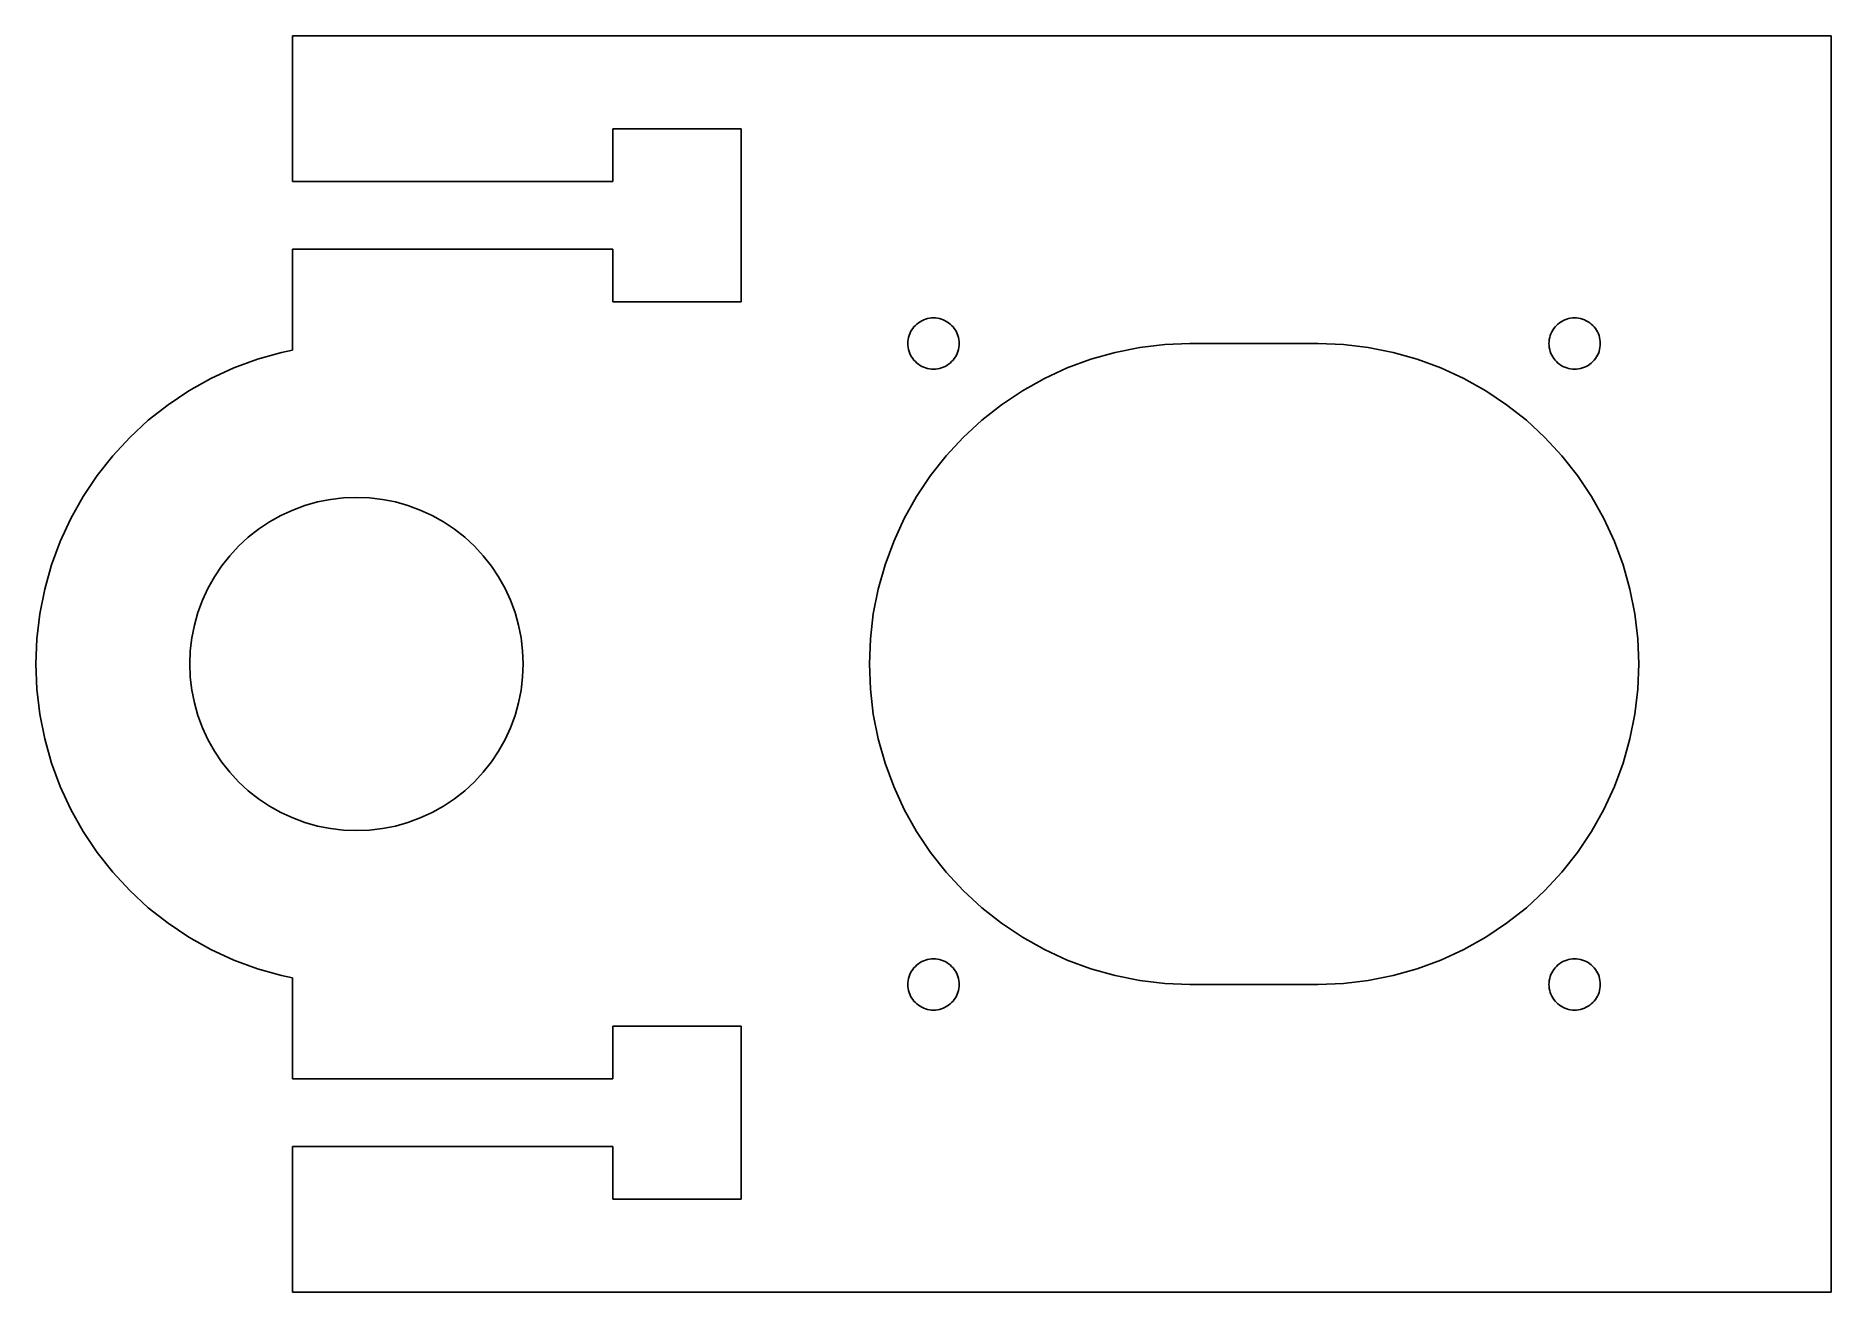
# Model space of a CAD drawing. Header units: metres. Extents: x -25 to 115, y -49 to 49.
import ezdxf

# ---------------------------------------------------------------- set-up
doc = ezdxf.new("R2010")
doc.units = ezdxf.units.M

msp = doc.modelspace()

# ---------------------------------------------------------------- linework, layer by layer
for p, q in [((115, 49), (-5, 49)), ((-5, 49), (-5, 37.6428)), ((115, -49), (115, 49)), ((20, 37.6428), (20, 41.75)), ((20, 41.75), (30, 41.75)), ((30, 41.75), (30, 28.25)), ((-5, 37.6428), (20, 37.6428)), ((20, 32.3572), (-5, 32.3572)), ((-5, 32.3572), (-5, 24.4756)), ((20, 28.25), (20, 32.3572)), ((30, 28.25), (20, 28.25)), ((43.7011, 26.5208), (43.8244, 26.618)), ((43.8244, 26.618), (43.955, 26.7053)), ((43.955, 26.7053), (44.092, 26.782)), ((44.092, 26.782), (44.2346, 26.8478)), ((44.2346, 26.8478), (44.382, 26.9021)), ((44.382, 26.9021), (44.5331, 26.9447)), ((44.5331, 26.9447), (44.6871, 26.9754)), ((44.6871, 26.9754), (44.8431, 26.9938)), ((44.8431, 26.9938), (45, 27)), ((45, 27), (45.1569, 26.9938)), ((45.1569, 26.9938), (45.3129, 26.9754)), ((45.3129, 26.9754), (45.4669, 26.9447)), ((45.4669, 26.9447), (45.618, 26.9021)), ((45.618, 26.9021), (45.7654, 26.8478)), ((45.7654, 26.8478), (45.908, 26.782)), ((45.908, 26.782), (46.045, 26.7053)), ((46.045, 26.7053), (46.1756, 26.618)), ((46.1756, 26.618), (46.2989, 26.5208)), ((93.7011, 26.5208), (93.8244, 26.618)), ((93.8244, 26.618), (93.955, 26.7053)), ((93.955, 26.7053), (94.092, 26.782)), ((94.092, 26.782), (94.2346, 26.8478)), ((94.2346, 26.8478), (94.382, 26.9021)), ((94.382, 26.9021), (94.5331, 26.9447)), ((94.5331, 26.9447), (94.6871, 26.9754)), ((94.6871, 26.9754), (94.8431, 26.9938)), ((94.8431, 26.9938), (95, 27)), ((95, 27), (95.1569, 26.9938)), ((95.1569, 26.9938), (95.3129, 26.9754)), ((95.3129, 26.9754), (95.4669, 26.9447)), ((95.4669, 26.9447), (95.618, 26.9021)), ((95.618, 26.9021), (95.7654, 26.8478)), ((95.7654, 26.8478), (95.908, 26.782)), ((95.908, 26.782), (96.045, 26.7053)), ((96.045, 26.7053), (96.1756, 26.618)), ((96.1756, 26.618), (96.2989, 26.5208)), ((43.0062, 25.1569), (43.0246, 25.3129)), ((43.0246, 25.3129), (43.0553, 25.4669)), ((43.0553, 25.4669), (43.0979, 25.618)), ((43.0979, 25.618), (43.1522, 25.7654)), ((43.1522, 25.7654), (43.218, 25.908)), ((43.218, 25.908), (43.2947, 26.045)), ((43.2947, 26.045), (43.382, 26.1756)), ((43.382, 26.1756), (43.4792, 26.2989)), ((43.4792, 26.2989), (43.5858, 26.4142)), ((43.5858, 26.4142), (43.7011, 26.5208)), ((46.2989, 26.5208), (46.4142, 26.4142)), ((46.4142, 26.4142), (46.5208, 26.2989)), ((46.5208, 26.2989), (46.618, 26.1756)), ((46.618, 26.1756), (46.7053, 26.045)), ((46.7053, 26.045), (46.782, 25.908)), ((46.782, 25.908), (46.8478, 25.7654)), ((46.8478, 25.7654), (46.9021, 25.618)), ((46.9021, 25.618), (46.9447, 25.4669)), ((46.9447, 25.4669), (46.9754, 25.3129)), ((46.9754, 25.3129), (46.9938, 25.1569)), ((93.0062, 25.1569), (93.0246, 25.3129)), ((93.0246, 25.3129), (93.0553, 25.4669)), ((93.0553, 25.4669), (93.0979, 25.618)), ((93.0979, 25.618), (93.1522, 25.7654)), ((93.1522, 25.7654), (93.218, 25.908)), ((93.218, 25.908), (93.2947, 26.045)), ((93.2947, 26.045), (93.382, 26.1756)), ((93.382, 26.1756), (93.4792, 26.2989)), ((93.4792, 26.2989), (93.5858, 26.4142)), ((93.5858, 26.4142), (93.7011, 26.5208)), ((96.2989, 26.5208), (96.4142, 26.4142)), ((96.4142, 26.4142), (96.5208, 26.2989)), ((96.5208, 26.2989), (96.618, 26.1756)), ((96.618, 26.1756), (96.7053, 26.045)), ((96.7053, 26.045), (96.782, 25.908)), ((96.782, 25.908), (96.8478, 25.7654)), ((96.8478, 25.7654), (96.9021, 25.618)), ((96.9021, 25.618), (96.9447, 25.4669)), ((96.9447, 25.4669), (96.9754, 25.3129)), ((96.9754, 25.3129), (96.9938, 25.1569)), ((-5.83613, 24.3092), (-7.72542, 23.7764)), ((-5, 24.4756), (-5.83613, 24.3092)), ((43, 25), (43.0062, 25.1569)), ((43.0062, 24.8431), (43, 25)), ((43.0246, 24.6871), (43.0062, 24.8431)), ((43.0553, 24.5331), (43.0246, 24.6871)), ((43.0979, 24.382), (43.0553, 24.5331)), ((43.1522, 24.2346), (43.0979, 24.382)), ((43.218, 24.092), (43.1522, 24.2346)), ((43.2947, 23.955), (43.218, 24.092)), ((43.382, 23.8244), (43.2947, 23.955)), ((43.4792, 23.7011), (43.382, 23.8244)), ((46.618, 23.8244), (46.5208, 23.7011)), ((46.7053, 23.955), (46.618, 23.8244)), ((46.782, 24.092), (46.7053, 23.955)), ((46.8478, 24.2346), (46.782, 24.092)), ((46.9021, 24.382), (46.8478, 24.2346)), ((46.9447, 24.5331), (46.9021, 24.382)), ((46.9754, 24.6871), (46.9447, 24.5331)), ((46.9938, 24.8431), (46.9754, 24.6871)), ((46.9938, 25.1569), (47, 25)), ((47, 25), (46.9938, 24.8431)), ((57.2746, 23.7764), (59.1639, 24.3092)), ((59.1639, 24.3092), (61.0891, 24.6922)), ((61.0891, 24.6922), (63.0385, 24.9229)), ((63.0385, 24.9229), (65, 25)), ((65, 25), (75, 25)), ((75, 25), (76.9615, 24.9229)), ((76.9615, 24.9229), (78.9109, 24.6922)), ((78.9109, 24.6922), (80.8361, 24.3092)), ((80.8361, 24.3092), (82.7254, 23.7764)), ((93, 25), (93.0062, 25.1569)), ((93.0062, 24.8431), (93, 25)), ((93.0246, 24.6871), (93.0062, 24.8431)), ((93.0553, 24.5331), (93.0246, 24.6871)), ((93.0979, 24.382), (93.0553, 24.5331)), ((93.1522, 24.2346), (93.0979, 24.382)), ((93.218, 24.092), (93.1522, 24.2346)), ((93.2947, 23.955), (93.218, 24.092)), ((93.382, 23.8244), (93.2947, 23.955)), ((93.4792, 23.7011), (93.382, 23.8244)), ((96.618, 23.8244), (96.5208, 23.7011)), ((96.7053, 23.955), (96.618, 23.8244)), ((96.782, 24.092), (96.7053, 23.955)), ((96.8478, 24.2346), (96.782, 24.092)), ((96.9021, 24.382), (96.8478, 24.2346)), ((96.9447, 24.5331), (96.9021, 24.382)), ((96.9754, 24.6871), (96.9447, 24.5331)), ((96.9938, 24.8431), (96.9754, 24.6871)), ((96.9938, 25.1569), (97, 25)), ((97, 25), (96.9938, 24.8431)), ((-9.56709, 23.097), (-11.3498, 22.2752)), ((-7.72542, 23.7764), (-9.56709, 23.097)), ((43.5858, 23.5858), (43.4792, 23.7011)), ((43.7011, 23.4792), (43.5858, 23.5858)), ((43.8244, 23.382), (43.7011, 23.4792)), ((43.955, 23.2947), (43.8244, 23.382)), ((44.092, 23.218), (43.955, 23.2947)), ((44.2346, 23.1522), (44.092, 23.218)), ((44.382, 23.0979), (44.2346, 23.1522)), ((44.5331, 23.0553), (44.382, 23.0979)), ((44.6871, 23.0246), (44.5331, 23.0553)), ((44.8431, 23.0062), (44.6871, 23.0246)), ((45, 23), (44.8431, 23.0062)), ((45.1569, 23.0062), (45, 23)), ((45.3129, 23.0246), (45.1569, 23.0062)), ((45.4669, 23.0553), (45.3129, 23.0246)), ((45.618, 23.0979), (45.4669, 23.0553)), ((45.7654, 23.1522), (45.618, 23.0979)), ((45.908, 23.218), (45.7654, 23.1522)), ((46.045, 23.2947), (45.908, 23.218)), ((46.1756, 23.382), (46.045, 23.2947)), ((46.2989, 23.4792), (46.1756, 23.382)), ((46.4142, 23.5858), (46.2989, 23.4792)), ((46.5208, 23.7011), (46.4142, 23.5858)), ((53.6502, 22.2752), (55.4329, 23.097)), ((55.4329, 23.097), (57.2746, 23.7764)), ((82.7254, 23.7764), (84.5671, 23.097)), ((84.5671, 23.097), (86.3498, 22.2752)), ((93.5858, 23.5858), (93.4792, 23.7011)), ((93.7011, 23.4792), (93.5858, 23.5858)), ((93.8244, 23.382), (93.7011, 23.4792)), ((93.955, 23.2947), (93.8244, 23.382)), ((94.092, 23.218), (93.955, 23.2947)), ((94.2346, 23.1522), (94.092, 23.218)), ((94.382, 23.0979), (94.2346, 23.1522)), ((94.5331, 23.0553), (94.382, 23.0979)), ((94.6871, 23.0246), (94.5331, 23.0553)), ((94.8431, 23.0062), (94.6871, 23.0246)), ((95, 23), (94.8431, 23.0062)), ((95.1569, 23.0062), (95, 23)), ((95.3129, 23.0246), (95.1569, 23.0062)), ((95.4669, 23.0553), (95.3129, 23.0246)), ((95.618, 23.0979), (95.4669, 23.0553)), ((95.7654, 23.1522), (95.618, 23.0979)), ((95.908, 23.218), (95.7654, 23.1522)), ((96.045, 23.2947), (95.908, 23.218)), ((96.1756, 23.382), (96.045, 23.2947)), ((96.2989, 23.4792), (96.1756, 23.382)), ((96.4142, 23.5858), (96.2989, 23.4792)), ((96.5208, 23.7011), (96.4142, 23.5858)), ((-13.0625, 21.316), (-14.6946, 20.2254)), ((-11.3498, 22.2752), (-13.0625, 21.316)), ((50.3054, 20.2254), (51.9375, 21.316)), ((51.9375, 21.316), (53.6502, 22.2752)), ((86.3498, 22.2752), (88.0625, 21.316)), ((88.0625, 21.316), (89.6946, 20.2254)), ((-14.6946, 20.2254), (-16.2362, 19.0101)), ((48.7638, 19.0101), (50.3054, 20.2254)), ((89.6946, 20.2254), (91.2362, 19.0101)), ((-16.2362, 19.0101), (-17.6777, 17.6777)), ((47.3223, 17.6777), (48.7638, 19.0101)), ((91.2362, 19.0101), (92.6777, 17.6777)), ((-17.6777, 17.6777), (-19.0101, 16.2362)), ((45.9899, 16.2362), (47.3223, 17.6777)), ((92.6777, 17.6777), (94.0101, 16.2362)), ((-19.0101, 16.2362), (-20.2254, 14.6946)), ((44.7746, 14.6946), (45.9899, 16.2362)), ((94.0101, 16.2362), (95.2254, 14.6946)), ((-20.2254, 14.6946), (-21.316, 13.0625)), ((43.684, 13.0625), (44.7746, 14.6946)), ((95.2254, 14.6946), (96.316, 13.0625)), ((-21.316, 13.0625), (-22.2752, 11.3498)), ((-4.01722, 12.3637), (-3.03479, 12.6408)), ((-3.03479, 12.6408), (-2.03365, 12.8399)), ((-2.03365, 12.8399), (-1.01997, 12.9599)), ((-1.01997, 12.9599), (0, 13)), ((0, 13), (1.01997, 12.9599)), ((1.01997, 12.9599), (2.03365, 12.8399)), ((2.03365, 12.8399), (3.03479, 12.6408)), ((3.03479, 12.6408), (4.01722, 12.3637)), ((42.7248, 11.3498), (43.684, 13.0625)), ((96.316, 13.0625), (97.2752, 11.3498)), ((-22.2752, 11.3498), (-23.097, 9.56709)), ((-6.79248, 11.0843), (-5.90188, 11.5831)), ((-5.90188, 11.5831), (-4.97488, 12.0104)), ((-4.97488, 12.0104), (-4.01722, 12.3637)), ((4.01722, 12.3637), (4.97488, 12.0104)), ((4.97488, 12.0104), (5.90188, 11.5831)), ((5.90188, 11.5831), (6.79248, 11.0843)), ((41.903, 9.56709), (42.7248, 11.3498)), ((97.2752, 11.3498), (98.097, 9.56709)), ((-9.19239, 9.19239), (-8.44282, 9.88528)), ((-8.44282, 9.88528), (-7.64121, 10.5172)), ((-7.64121, 10.5172), (-6.79248, 11.0843)), ((6.79248, 11.0843), (7.64121, 10.5172)), ((7.64121, 10.5172), (8.44282, 9.88528)), ((8.44282, 9.88528), (9.19239, 9.19239)), ((-23.097, 9.56709), (-23.7764, 7.72542)), ((-10.5172, 7.64121), (-9.88528, 8.44282)), ((-9.88528, 8.44282), (-9.19239, 9.19239)), ((9.19239, 9.19239), (9.88528, 8.44282)), ((9.88528, 8.44282), (10.5172, 7.64121)), ((41.2236, 7.72542), (41.903, 9.56709)), ((98.097, 9.56709), (98.7764, 7.72542)), ((-23.7764, 7.72542), (-24.3092, 5.83613)), ((-11.0843, 6.79248), (-10.5172, 7.64121)), ((10.5172, 7.64121), (11.0843, 6.79248)), ((40.6908, 5.83613), (41.2236, 7.72542)), ((98.7764, 7.72542), (99.3092, 5.83613)), ((-24.3092, 5.83613), (-24.6922, 3.91086)), ((-12.0104, 4.97488), (-11.5831, 5.90188)), ((-11.5831, 5.90188), (-11.0843, 6.79248)), ((11.0843, 6.79248), (11.5831, 5.90188)), ((11.5831, 5.90188), (12.0104, 4.97488)), ((40.3078, 3.91086), (40.6908, 5.83613)), ((99.3092, 5.83613), (99.6922, 3.91086)), ((-12.3637, 4.01722), (-12.0104, 4.97488)), ((12.0104, 4.97488), (12.3637, 4.01722)), ((-24.6922, 3.91086), (-24.9229, 1.96148)), ((-12.8399, 2.03365), (-12.6408, 3.03479)), ((-12.6408, 3.03479), (-12.3637, 4.01722)), ((12.3637, 4.01722), (12.6408, 3.03479)), ((12.6408, 3.03479), (12.8399, 2.03365)), ((40.0771, 1.96148), (40.3078, 3.91086)), ((99.6922, 3.91086), (99.9229, 1.96148)), ((-24.9229, 1.96148), (-25, 0)), ((-12.9599, 1.01997), (-12.8399, 2.03365)), ((12.8399, 2.03365), (12.9599, 1.01997)), ((40, 0), (40.0771, 1.96148)), ((99.9229, 1.96148), (100, 0)), ((-25, 0), (-24.9229, -1.96148)), ((-13, 0), (-12.9599, 1.01997)), ((-12.9599, -1.01997), (-13, 0)), ((12.9599, 1.01997), (13, 0)), ((13, 0), (12.9599, -1.01997)), ((40.0771, -1.96148), (40, 0)), ((100, 0), (99.9229, -1.96148)), ((-12.8399, -2.03365), (-12.9599, -1.01997)), ((12.9599, -1.01997), (12.8399, -2.03365)), ((-24.9229, -1.96148), (-24.6922, -3.91086)), ((-12.6408, -3.03479), (-12.8399, -2.03365)), ((12.8399, -2.03365), (12.6408, -3.03479)), ((40.3078, -3.91086), (40.0771, -1.96148)), ((99.9229, -1.96148), (99.6922, -3.91086)), ((-24.6922, -3.91086), (-24.3092, -5.83613)), ((-12.3637, -4.01722), (-12.6408, -3.03479)), ((-12.0104, -4.97488), (-12.3637, -4.01722)), ((12.3637, -4.01722), (12.0104, -4.97488)), ((12.6408, -3.03479), (12.3637, -4.01722)), ((40.6908, -5.83613), (40.3078, -3.91086)), ((99.6922, -3.91086), (99.3092, -5.83613)), ((-11.5831, -5.90188), (-12.0104, -4.97488)), ((12.0104, -4.97488), (11.5831, -5.90188)), ((-24.3092, -5.83613), (-23.7764, -7.72542)), ((-11.0843, -6.79248), (-11.5831, -5.90188)), ((-10.5172, -7.64121), (-11.0843, -6.79248)), ((11.0843, -6.79248), (10.5172, -7.64121)), ((11.5831, -5.90188), (11.0843, -6.79248)), ((41.2236, -7.72542), (40.6908, -5.83613)), ((99.3092, -5.83613), (98.7764, -7.72542)), ((-23.7764, -7.72542), (-23.097, -9.56709)), ((-9.88528, -8.44282), (-10.5172, -7.64121)), ((10.5172, -7.64121), (9.88528, -8.44282)), ((41.903, -9.56709), (41.2236, -7.72542)), ((98.7764, -7.72542), (98.097, -9.56709)), ((-23.097, -9.56709), (-22.2752, -11.3498)), ((-9.19239, -9.19239), (-9.88528, -8.44282)), ((-8.44282, -9.88528), (-9.19239, -9.19239)), ((9.19239, -9.19239), (8.44282, -9.88528)), ((9.88528, -8.44282), (9.19239, -9.19239)), ((42.7248, -11.3498), (41.903, -9.56709)), ((98.097, -9.56709), (97.2752, -11.3498)), ((-7.64121, -10.5172), (-8.44282, -9.88528)), ((-6.79248, -11.0843), (-7.64121, -10.5172)), ((-5.90188, -11.5831), (-6.79248, -11.0843)), ((6.79248, -11.0843), (5.90188, -11.5831)), ((7.64121, -10.5172), (6.79248, -11.0843)), ((8.44282, -9.88528), (7.64121, -10.5172)), ((-22.2752, -11.3498), (-21.316, -13.0625)), ((-4.97488, -12.0104), (-5.90188, -11.5831)), ((-4.01722, -12.3637), (-4.97488, -12.0104)), ((-3.03479, -12.6408), (-4.01722, -12.3637)), ((4.01722, -12.3637), (3.03479, -12.6408)), ((4.97488, -12.0104), (4.01722, -12.3637)), ((5.90188, -11.5831), (4.97488, -12.0104)), ((43.684, -13.0625), (42.7248, -11.3498)), ((97.2752, -11.3498), (96.316, -13.0625)), ((-21.316, -13.0625), (-20.2254, -14.6946)), ((-2.03365, -12.8399), (-3.03479, -12.6408)), ((-1.01997, -12.9599), (-2.03365, -12.8399)), ((0, -13), (-1.01997, -12.9599)), ((1.01997, -12.9599), (0, -13)), ((2.03365, -12.8399), (1.01997, -12.9599)), ((3.03479, -12.6408), (2.03365, -12.8399)), ((44.7746, -14.6946), (43.684, -13.0625)), ((96.316, -13.0625), (95.2254, -14.6946)), ((-20.2254, -14.6946), (-19.0101, -16.2362)), ((45.9899, -16.2362), (44.7746, -14.6946)), ((95.2254, -14.6946), (94.0101, -16.2362)), ((-19.0101, -16.2362), (-17.6777, -17.6777)), ((47.3223, -17.6777), (45.9899, -16.2362)), ((94.0101, -16.2362), (92.6777, -17.6777)), ((-17.6777, -17.6777), (-16.2362, -19.0101)), ((48.7638, -19.0101), (47.3223, -17.6777)), ((92.6777, -17.6777), (91.2362, -19.0101)), ((-16.2362, -19.0101), (-14.6946, -20.2254)), ((50.3054, -20.2254), (48.7638, -19.0101)), ((91.2362, -19.0101), (89.6946, -20.2254)), ((-14.6946, -20.2254), (-13.0625, -21.316)), ((51.9375, -21.316), (50.3054, -20.2254)), ((89.6946, -20.2254), (88.0625, -21.316)), ((-13.0625, -21.316), (-11.3498, -22.2752)), ((-11.3498, -22.2752), (-9.56709, -23.097)), ((53.6502, -22.2752), (51.9375, -21.316)), ((55.4329, -23.097), (53.6502, -22.2752)), ((86.3498, -22.2752), (84.5671, -23.097)), ((88.0625, -21.316), (86.3498, -22.2752)), ((-9.56709, -23.097), (-7.72542, -23.7764)), ((-7.72542, -23.7764), (-5.83613, -24.3092)), ((43.382, -23.8244), (43.4792, -23.7011)), ((43.4792, -23.7011), (43.5858, -23.5858)), ((43.5858, -23.5858), (43.7011, -23.4792)), ((43.7011, -23.4792), (43.8244, -23.382)), ((43.8244, -23.382), (43.955, -23.2947)), ((43.955, -23.2947), (44.092, -23.218)), ((44.092, -23.218), (44.2346, -23.1522)), ((44.2346, -23.1522), (44.382, -23.0979)), ((44.382, -23.0979), (44.5331, -23.0553)), ((44.5331, -23.0553), (44.6871, -23.0246)), ((44.6871, -23.0246), (44.8431, -23.0062)), ((44.8431, -23.0062), (45, -23)), ((45, -23), (45.1569, -23.0062)), ((45.1569, -23.0062), (45.3129, -23.0246)), ((45.3129, -23.0246), (45.4669, -23.0553)), ((45.4669, -23.0553), (45.618, -23.0979)), ((45.618, -23.0979), (45.7654, -23.1522)), ((45.7654, -23.1522), (45.908, -23.218)), ((45.908, -23.218), (46.045, -23.2947)), ((46.045, -23.2947), (46.1756, -23.382)), ((46.1756, -23.382), (46.2989, -23.4792)), ((46.2989, -23.4792), (46.4142, -23.5858)), ((46.4142, -23.5858), (46.5208, -23.7011)), ((46.5208, -23.7011), (46.618, -23.8244)), ((57.2746, -23.7764), (55.4329, -23.097)), ((59.1639, -24.3092), (57.2746, -23.7764)), ((82.7254, -23.7764), (80.8361, -24.3092)), ((84.5671, -23.097), (82.7254, -23.7764)), ((93.382, -23.8244), (93.4792, -23.7011)), ((93.4792, -23.7011), (93.5858, -23.5858)), ((93.5858, -23.5858), (93.7011, -23.4792)), ((93.7011, -23.4792), (93.8244, -23.382)), ((93.8244, -23.382), (93.955, -23.2947)), ((93.955, -23.2947), (94.092, -23.218)), ((94.092, -23.218), (94.2346, -23.1522)), ((94.2346, -23.1522), (94.382, -23.0979)), ((94.382, -23.0979), (94.5331, -23.0553)), ((94.5331, -23.0553), (94.6871, -23.0246)), ((94.6871, -23.0246), (94.8431, -23.0062)), ((94.8431, -23.0062), (95, -23)), ((95, -23), (95.1569, -23.0062)), ((95.1569, -23.0062), (95.3129, -23.0246)), ((95.3129, -23.0246), (95.4669, -23.0553)), ((95.4669, -23.0553), (95.618, -23.0979)), ((95.618, -23.0979), (95.7654, -23.1522)), ((95.7654, -23.1522), (95.908, -23.218)), ((95.908, -23.218), (96.045, -23.2947)), ((96.045, -23.2947), (96.1756, -23.382)), ((96.1756, -23.382), (96.2989, -23.4792)), ((96.2989, -23.4792), (96.4142, -23.5858)), ((96.4142, -23.5858), (96.5208, -23.7011)), ((96.5208, -23.7011), (96.618, -23.8244)), ((-5.83613, -24.3092), (-5, -24.4756)), ((-5, -24.4756), (-5, -32.3572)), ((43, -25), (43.0062, -24.8431)), ((43.0062, -25.1569), (43, -25)), ((43.0062, -24.8431), (43.0246, -24.6871)), ((43.0246, -25.3129), (43.0062, -25.1569)), ((43.0246, -24.6871), (43.0553, -24.5331)), ((43.0553, -24.5331), (43.0979, -24.382)), ((43.0979, -24.382), (43.1522, -24.2346)), ((43.1522, -24.2346), (43.218, -24.092)), ((43.218, -24.092), (43.2947, -23.955)), ((43.2947, -23.955), (43.382, -23.8244)), ((46.618, -23.8244), (46.7053, -23.955)), ((46.7053, -23.955), (46.782, -24.092)), ((46.782, -24.092), (46.8478, -24.2346)), ((46.8478, -24.2346), (46.9021, -24.382)), ((46.9021, -24.382), (46.9447, -24.5331)), ((46.9447, -24.5331), (46.9754, -24.6871)), ((46.9754, -24.6871), (46.9938, -24.8431)), ((46.9938, -25.1569), (46.9754, -25.3129)), ((46.9938, -24.8431), (47, -25)), ((47, -25), (46.9938, -25.1569)), ((61.0891, -24.6922), (59.1639, -24.3092)), ((63.0385, -24.9229), (61.0891, -24.6922)), ((65, -25), (63.0385, -24.9229)), ((75, -25), (65, -25)), ((76.9615, -24.9229), (75, -25)), ((78.9109, -24.6922), (76.9615, -24.9229)), ((80.8361, -24.3092), (78.9109, -24.6922)), ((93, -25), (93.0062, -24.8431)), ((93.0062, -25.1569), (93, -25)), ((93.0062, -24.8431), (93.0246, -24.6871)), ((93.0246, -25.3129), (93.0062, -25.1569)), ((93.0246, -24.6871), (93.0553, -24.5331)), ((93.0553, -24.5331), (93.0979, -24.382)), ((93.0979, -24.382), (93.1522, -24.2346)), ((93.1522, -24.2346), (93.218, -24.092)), ((93.218, -24.092), (93.2947, -23.955)), ((93.2947, -23.955), (93.382, -23.8244)), ((96.618, -23.8244), (96.7053, -23.955)), ((96.7053, -23.955), (96.782, -24.092)), ((96.782, -24.092), (96.8478, -24.2346)), ((96.8478, -24.2346), (96.9021, -24.382)), ((96.9021, -24.382), (96.9447, -24.5331)), ((96.9447, -24.5331), (96.9754, -24.6871)), ((96.9754, -24.6871), (96.9938, -24.8431)), ((96.9938, -25.1569), (96.9754, -25.3129)), ((96.9938, -24.8431), (97, -25)), ((97, -25), (96.9938, -25.1569)), ((43.0553, -25.4669), (43.0246, -25.3129)), ((43.0979, -25.618), (43.0553, -25.4669)), ((43.1522, -25.7654), (43.0979, -25.618)), ((43.218, -25.908), (43.1522, -25.7654)), ((43.2947, -26.045), (43.218, -25.908)), ((43.382, -26.1756), (43.2947, -26.045)), ((43.4792, -26.2989), (43.382, -26.1756)), ((43.5858, -26.4142), (43.4792, -26.2989)), ((43.7011, -26.5208), (43.5858, -26.4142)), ((43.8244, -26.618), (43.7011, -26.5208)), ((46.2989, -26.5208), (46.1756, -26.618)), ((46.4142, -26.4142), (46.2989, -26.5208)), ((46.5208, -26.2989), (46.4142, -26.4142)), ((46.618, -26.1756), (46.5208, -26.2989)), ((46.7053, -26.045), (46.618, -26.1756)), ((46.782, -25.908), (46.7053, -26.045)), ((46.8478, -25.7654), (46.782, -25.908)), ((46.9021, -25.618), (46.8478, -25.7654)), ((46.9447, -25.4669), (46.9021, -25.618)), ((46.9754, -25.3129), (46.9447, -25.4669)), ((93.0553, -25.4669), (93.0246, -25.3129)), ((93.0979, -25.618), (93.0553, -25.4669)), ((93.1522, -25.7654), (93.0979, -25.618)), ((93.218, -25.908), (93.1522, -25.7654)), ((93.2947, -26.045), (93.218, -25.908)), ((93.382, -26.1756), (93.2947, -26.045)), ((93.4792, -26.2989), (93.382, -26.1756)), ((93.5858, -26.4142), (93.4792, -26.2989)), ((93.7011, -26.5208), (93.5858, -26.4142)), ((93.8244, -26.618), (93.7011, -26.5208)), ((96.2989, -26.5208), (96.1756, -26.618)), ((96.4142, -26.4142), (96.2989, -26.5208)), ((96.5208, -26.2989), (96.4142, -26.4142)), ((96.618, -26.1756), (96.5208, -26.2989)), ((96.7053, -26.045), (96.618, -26.1756)), ((96.782, -25.908), (96.7053, -26.045)), ((96.8478, -25.7654), (96.782, -25.908)), ((96.9021, -25.618), (96.8478, -25.7654)), ((96.9447, -25.4669), (96.9021, -25.618)), ((96.9754, -25.3129), (96.9447, -25.4669)), ((43.955, -26.7053), (43.8244, -26.618)), ((44.092, -26.782), (43.955, -26.7053)), ((44.2346, -26.8478), (44.092, -26.782)), ((44.382, -26.9021), (44.2346, -26.8478)), ((44.5331, -26.9447), (44.382, -26.9021)), ((44.6871, -26.9754), (44.5331, -26.9447)), ((44.8431, -26.9938), (44.6871, -26.9754)), ((45, -27), (44.8431, -26.9938)), ((45.1569, -26.9938), (45, -27)), ((45.3129, -26.9754), (45.1569, -26.9938)), ((45.4669, -26.9447), (45.3129, -26.9754)), ((45.618, -26.9021), (45.4669, -26.9447)), ((45.7654, -26.8478), (45.618, -26.9021)), ((45.908, -26.782), (45.7654, -26.8478)), ((46.045, -26.7053), (45.908, -26.782)), ((46.1756, -26.618), (46.045, -26.7053)), ((93.955, -26.7053), (93.8244, -26.618)), ((94.092, -26.782), (93.955, -26.7053)), ((94.2346, -26.8478), (94.092, -26.782)), ((94.382, -26.9021), (94.2346, -26.8478)), ((94.5331, -26.9447), (94.382, -26.9021)), ((94.6871, -26.9754), (94.5331, -26.9447)), ((94.8431, -26.9938), (94.6871, -26.9754)), ((95, -27), (94.8431, -26.9938)), ((95.1569, -26.9938), (95, -27)), ((95.3129, -26.9754), (95.1569, -26.9938)), ((95.4669, -26.9447), (95.3129, -26.9754)), ((95.618, -26.9021), (95.4669, -26.9447)), ((95.7654, -26.8478), (95.618, -26.9021)), ((95.908, -26.782), (95.7654, -26.8478)), ((96.045, -26.7053), (95.908, -26.782)), ((96.1756, -26.618), (96.045, -26.7053)), ((20, -32.3572), (20, -28.25)), ((20, -28.25), (30, -28.25)), ((30, -28.25), (30, -41.75)), ((-5, -32.3572), (20, -32.3572)), ((20, -37.6428), (-5, -37.6428)), ((-5, -37.6428), (-5, -49)), ((20, -41.75), (20, -37.6428)), ((30, -41.75), (20, -41.75)), ((-5, -49), (115, -49))]:
    msp.add_line(p, q)

doc.saveas('drawing.dxf')
